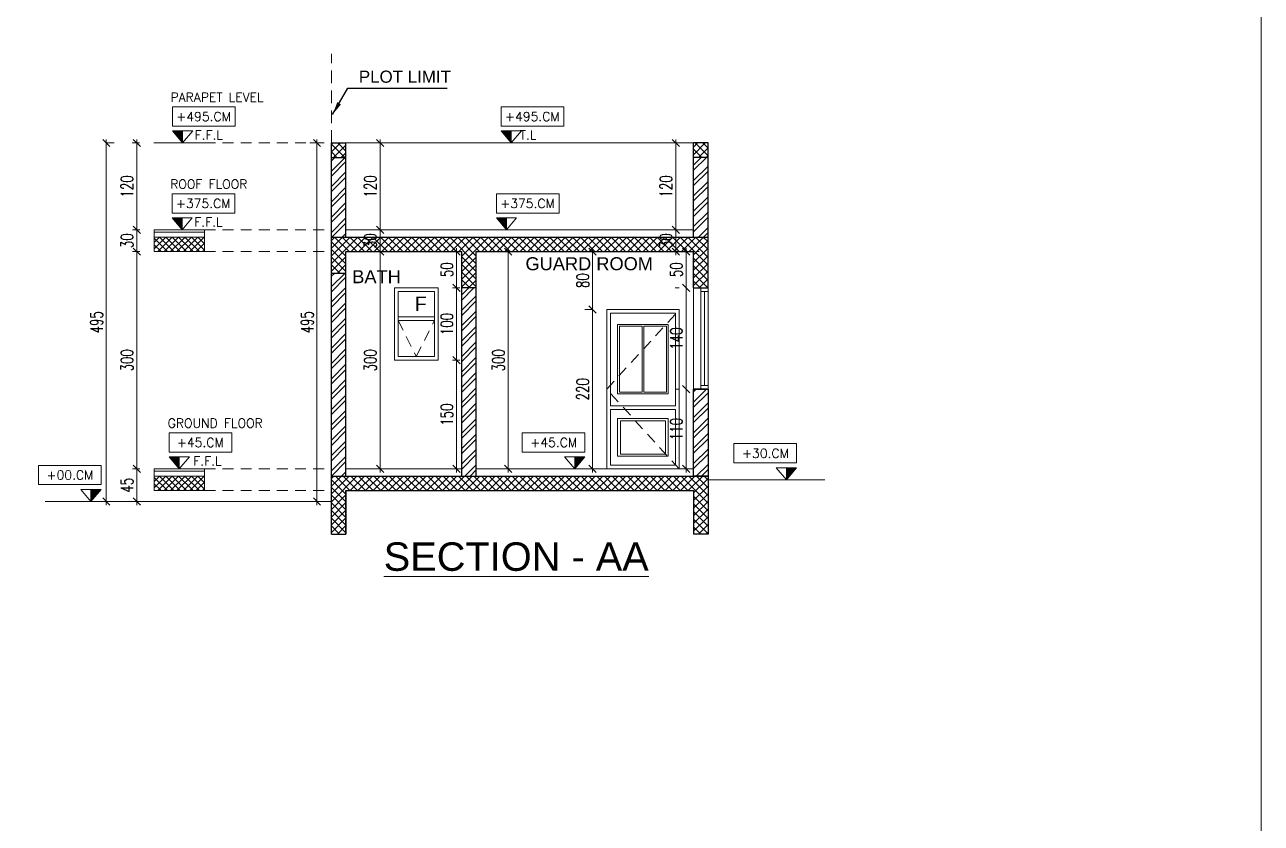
# Model space of a CAD drawing. Header units: inches. Extents: x -114 to 635, y -137 to 57.
# Drawn here: x 511.24 to 528.31, y -101.46 to -90.44 of the extents above; entities that cross this region are included whole.
import ezdxf
from ezdxf.enums import TextEntityAlignment as Align

# ---------------------------------------------------------------- set-up
doc = ezdxf.new("R2010")
doc.units = ezdxf.units.IN
doc.header["$MEASUREMENT"] = 0
doc.header["$PDMODE"] = 98
for name, pattern in [('ABOOD', [0.375, 0.25, -0.125]), ('DASHED', [0.75, 0.5, -0.25]), ('DOT', [0.25, 0, -0.25]), ('HIDDEN', [0.375, 0.25, -0.125])]:
    doc.linetypes.add(name, pattern=pattern)
doc.layers.get('0').update_dxf_attribs({"lineweight": 5})
doc.layers.get('Defpoints').update_dxf_attribs({"lineweight": 5})
for name, color, linetype, lineweight in [('A-ARROW', 1, 'Continuous', 5), ('A-ELEV 04', 43, 'Continuous', 5), ('A-ELEV DOOR', 30, 'Continuous', 9), ('A-ELEV HATCH', 8, 'Continuous', 9), ('A-ELEV MOULDING', 15, 'Continuous', 5), ('A-ELEV WINDOW', 150, 'Continuous', 0), ('A-FINISHING', 2, 'Continuous', 5), ('A-FLOOR LINE', 5, 'Continuous', 20), ('A-GEN DIMS EXTERNAL', 2, 'Continuous', 5), ('A-GEN DIMS INTERNAL', 2, 'Continuous', 5), ('A-HATCH SEC', 8, 'Continuous', 5), ('A-LEVEL TEXT', 3, 'Continuous', 5), ('A-OUTER DIMENSION', 50, 'Continuous', 5), ('A-PLOT LIMIT', 1, 'Continuous', 0), ('A-REFLECT UP', 8, 'HIDDEN', 0), ('A-text', 111, 'Continuous', 5), ('BORDER A2', 7, 'Continuous', 50), ('LEVEL SYMBOL', 8, 'Continuous', 5), ('LEVELS', 251, 'Continuous', 5), ('LJ-HIDDEN', 8, 'HIDDEN', 0), ('WALL PROPOSED', 7, 'Continuous', 30)]:
    doc.layers.add(name, color=color, linetype=linetype, lineweight=lineweight)
doc.layers.add('A-FINISHING TEXT', color=3, linetype='Continuous')
doc.styles.add('Arial', font='arial.ttf')
doc.styles.add('GROUND FLOOR XREF - option 3$0$ROMANS', font='arial.ttf')
doc.styles.add('MAIN', font='')
doc.styles.add('ROMANS', font='romans.shx', dxfattribs={"width": 0.7})
doc.styles.get("Standard").update_dxf_attribs({"font": 'arial.ttf'})
doc.styles.add('TEXTN', font='arial.ttf', dxfattribs={"height": 0.2})
doc.styles.add('TEXTS', font='arial.ttf', dxfattribs={"width": 0.8})
doc.styles.get('MAIN').set_extended_font_data('Shonar Bangla')
doc.dimstyles.new('DIM 100', dxfattribs={"dimtxt": 0.17, "dimasz": 0.1, "dimexe": 0.15, "dimexo": 0.2, "dimgap": 0.05, "dimtad": 1, "dimdec": 0, "dimlfac": 100, "dimzin": 1, "dimdsep": 46, "dimtxsty": 'ROMANS', "dimblk": 'OBLIQUE', "dimcen": 0.02, "dimdle": 0.05, "dimclrd": 256, "dimclre": 6, "dimclrt": 3, "dimadec": 1, "dimazin": 0, "dimtfac": 0.9, "dimtdec": 0, "dimtix": 1, "dimtofl": 0, "dimtmove": 2, "dimatfit": 3, "dimldrblk": 'ARCHTICK', "dimfxl": 1, "dimtolj": 1, "dimtzin": 12, "dimlwd": -1, "dimlwe": -1, "dimarcsym": 0})
doc.dimstyles.get("Standard").update_dxf_attribs({"dimtxt": 0.18, "dimasz": 0.18, "dimexe": 0.18, "dimexo": 0.0625, "dimgap": 0.09, "dimtad": 0, "dimtih": 1, "dimtoh": 1, "dimdec": 4, "dimzin": 0, "dimdsep": 46, "dimtxsty": 'Standard', "dimcen": 0.09, "dimadec": 0, "dimazin": 0, "dimtfac": 1, "dimtdec": 4, "dimtofl": 0, "dimtmove": 0, "dimatfit": 3, "dimfxl": 1, "dimtolj": 1, "dimtzin": 0, "dimarcsym": 0})

# ---------------------------------------------------------------- blocks, each defined once
blk = doc.blocks.new('A$Ca24cadd4')
at = {"layer": 'A-ELEV DOOR', "extrusion": (0, 0, -1)}
for p, q in [((0, 2.2), (1, 2.2)), ((1, 2.2), (1, 0))]:
    blk.add_line(p, q, dxfattribs=at)
at = {"layer": 'A-ELEV DOOR'}
for p, q in [((0, 2.2), (0, 0)), ((0.95, 2.15), (0.051, 2.15)), ((0.051, 2.15), (0.051, 0.87)), ((0.95, 0.87), (0.95, 2.15)), ((0.85, 1.995), (0.151, 1.995)), ((0.151, 1.035), (0.151, 1.995)), ((0.175, 1.059), (0.175, 1.971)), ((0.488, 1.971), (0.175, 1.971)), ((0.488, 1.059), (0.488, 1.971)), ((0.826, 1.971), (0.512, 1.971)), ((0.512, 1.059), (0.512, 1.971)), ((0.826, 1.059), (0.826, 1.971)), ((0.85, 1.035), (0.85, 1.995)), ((0.85, 1.035), (0.151, 1.035)), ((0.488, 1.059), (0.175, 1.059)), ((0.826, 1.059), (0.512, 1.059)), ((0.051, 0.87), (0.95, 0.87)), ((0.051, 0.82), (0.95, 0.82)), ((0.051, 0.82), (0.051, 0.05)), ((0.85, 0.695), (0.151, 0.695)), ((0.151, 0.695), (0.151, 0.175)), ((0.85, 0.695), (0.85, 0.175)), ((0.95, 0.05), (0.95, 0.82)), ((0.81, 0.665), (0.191, 0.665)), ((0.191, 0.665), (0.191, 0.205)), ((0.81, 0.665), (0.81, 0.205)), ((0.85, 0.175), (0.151, 0.175)), ((0.81, 0.205), (0.191, 0.205)), ((0.051, 0.05), (0.95, 0.05))]:
    blk.add_line(p, q, dxfattribs=at)
at = {"layer": 'LJ-HIDDEN', "linetype": 'DASHED', "ltscale": 0.3}
blk.add_lwpolyline([(1, 0), (0, 1.1), (1, 2.192)], dxfattribs=at)
blk = doc.blocks.new('_Oblique')
at = {"color": 0, "lineweight": -2}
blk.add_line((-0.5, -0.5), (0.5, 0.5), dxfattribs=at)
blk = doc.blocks.new('*D1178')
at = {"layer": 'A-GEN DIMS INTERNAL', "color": 6, "linetype": 'DOT', "transparency": 16777216}
for p, q in [((516.16, -93.27), (515.993, -93.27)), ((516.19, -93.57), (515.993, -93.57))]:
    blk.add_line(p, q, dxfattribs=at)
at = {"layer": 'A-GEN DIMS INTERNAL', "transparency": 16777216}
blk.add_line((516.143, -93.62), (516.143, -93.22), dxfattribs=at)
at = {"layer": 'Defpoints', "color": 0, "transparency": 16777216}
for p in [(516.143, -93.27), (516.36, -93.27, 0.001), (516.39, -93.57, 0.001)]:
    blk.add_point(p, dxfattribs=at)
at = {"layer": 'A-GEN DIMS INTERNAL', "transparency": 16777216, "xscale": 0.1, "yscale": 0.1, "zscale": 0.1}
for p, rotation in [((516.143, -93.27), 90), ((516.143, -93.57), 270)]:
    blk.add_blockref('_Oblique', p, dxfattribs=dict(at, rotation=rotation))
at = {"layer": 'A-GEN DIMS INTERNAL', "color": 3, "transparency": 16777216, "insert": (516.008, -93.42), "char_height": 0.17, "attachment_point": 5, "rotation": 90, "style": 'ROMANS'}
blk.add_mtext('\\A1;30', dxfattribs=at)
blk = doc.blocks.new('_ArchTick')
at = {"layer": 'A-OUTER DIMENSION', "color": 0, "const_width": 0.15}
blk.add_lwpolyline([(-0.5, -0.5), (0.5, 0.5)], dxfattribs=at)
blk = doc.blocks.new('*D1179')
at = {"layer": 'A-GEN DIMS INTERNAL', "transparency": 16777216}
blk.add_line((517.912, -93.52), (517.912, -96.62), dxfattribs=at)
at = {"layer": 'A-GEN DIMS INTERNAL', "color": 6, "linetype": 'DOT', "transparency": 16777216}
for p, q in [((517.89, -93.57), (517.762, -93.57)), ((518.014, -96.57), (518.062, -96.57))]:
    blk.add_line(p, q, dxfattribs=at)
at = {"layer": 'Defpoints', "color": 0, "transparency": 16777216}
for p in [(518.09, -93.57, 0.001), (517.814, -96.57, 0), (517.912, -96.57)]:
    blk.add_point(p, dxfattribs=at)
at = {"layer": 'A-GEN DIMS INTERNAL', "transparency": 16777216, "xscale": 0.1, "yscale": 0.1, "zscale": 0.1}
for p, rotation in [((517.912, -93.57), 90), ((517.912, -96.57), 270)]:
    blk.add_blockref('_Oblique', p, dxfattribs=dict(at, rotation=rotation))
at = {"layer": 'A-GEN DIMS INTERNAL', "color": 3, "transparency": 16777216, "insert": (517.777, -95.07), "char_height": 0.17, "attachment_point": 5, "rotation": 90, "style": 'ROMANS'}
blk.add_mtext('\\A1;300', dxfattribs=at)
blk = doc.blocks.new('*D1201')
at = {"layer": 'A-GEN DIMS INTERNAL', "transparency": 16777216}
blk.add_line((516.143, -93.32), (516.143, -92.02), dxfattribs=at)
at = {"layer": 'A-GEN DIMS INTERNAL', "color": 6, "linetype": 'DOT', "transparency": 16777216}
for p, q in [((516.181, -92.07), (516.293, -92.07)), ((516.319, -93.27), (515.993, -93.27))]:
    blk.add_line(p, q, dxfattribs=at)
at = {"layer": 'Defpoints', "color": 0, "transparency": 16777216}
for p in [(515.981, -92.07, 0.007), (516.143, -92.07), (516.519, -93.27, 0.007)]:
    blk.add_point(p, dxfattribs=at)
at = {"layer": 'A-GEN DIMS INTERNAL', "transparency": 16777216, "xscale": 0.1, "yscale": 0.1, "zscale": 0.1}
for p, rotation in [((516.143, -92.07), 90), ((516.143, -93.27), 270)]:
    blk.add_blockref('_Oblique', p, dxfattribs=dict(at, rotation=rotation))
at = {"layer": 'A-GEN DIMS INTERNAL', "color": 3, "transparency": 16777216, "insert": (516.008, -92.67), "char_height": 0.17, "attachment_point": 5, "rotation": 90, "style": 'ROMANS'}
blk.add_mtext('\\A1;120', dxfattribs=at)
blk = doc.blocks.new('*D1202')
at = {"layer": 'A-GEN DIMS INTERNAL', "transparency": 16777216}
blk.add_line((515.271, -97.07), (515.271, -92.02), dxfattribs=at)
at = {"layer": 'A-GEN DIMS INTERNAL', "color": 6, "linetype": 'DOT', "transparency": 16777216}
for p, q in [((515.271, -92.07), (515.121, -92.07)), ((515.271, -97.02), (515.121, -97.02))]:
    blk.add_line(p, q, dxfattribs=at)
at = {"layer": 'Defpoints', "color": 0, "transparency": 16777216}
for p in [(515.271, -92.07), (515.471, -92.07, 0.007), (515.471, -97.02, 0.007)]:
    blk.add_point(p, dxfattribs=at)
at = {"layer": 'A-GEN DIMS INTERNAL', "transparency": 16777216, "xscale": 0.1, "yscale": 0.1, "zscale": 0.1}
for p, rotation in [((515.271, -92.07), 90), ((515.271, -97.02), 270)]:
    blk.add_blockref('_Oblique', p, dxfattribs=dict(at, rotation=rotation))
at = {"layer": 'A-GEN DIMS INTERNAL', "color": 3, "transparency": 16777216, "insert": (515.136, -94.545), "char_height": 0.17, "attachment_point": 5, "rotation": 90, "style": 'ROMANS'}
blk.add_mtext('\\A1;495', dxfattribs=at)
blk = doc.blocks.new('*D1180')
at = {"layer": 'A-GEN DIMS INTERNAL', "transparency": 16777216}
blk.add_line((516.143, -93.52), (516.143, -96.62), dxfattribs=at)
at = {"layer": 'A-GEN DIMS INTERNAL', "color": 6, "linetype": 'DOT', "transparency": 16777216}
for p, q in [((516.078, -93.57), (516.293, -93.57)), ((516.334, -96.57), (515.993, -96.57))]:
    blk.add_line(p, q, dxfattribs=at)
at = {"layer": 'Defpoints', "color": 0, "transparency": 16777216}
for p in [(515.878, -93.57, -0.004), (516.143, -96.57), (516.534, -96.57, -0.003)]:
    blk.add_point(p, dxfattribs=at)
at = {"layer": 'A-GEN DIMS INTERNAL', "transparency": 16777216, "xscale": 0.1, "yscale": 0.1, "zscale": 0.1}
for p, rotation in [((516.143, -93.57), 90), ((516.143, -96.57), 270)]:
    blk.add_blockref('_Oblique', p, dxfattribs=dict(at, rotation=rotation))
at = {"layer": 'A-GEN DIMS INTERNAL', "color": 3, "transparency": 16777216, "insert": (516.008, -95.07), "char_height": 0.17, "attachment_point": 5, "rotation": 90, "style": 'ROMANS'}
blk.add_mtext('\\A1;300', dxfattribs=at)
blk = doc.blocks.new('TAG-ELE-LVL')
at = {"layer": 'LEVEL SYMBOL'}
for p, q in [((-0.21, 0.35), (-0.21, 0.75)), ((-0.21, 0.75), (1.09, 0.75)), ((1.09, 0.35), (1.09, 0.75)), ((-0.21, 0.35), (1.09, 0.35)), ((0, 0), (0, 0.25))]:
    blk.add_line(p, q, dxfattribs=at)
blk.add_lwpolyline([(0, 0), (0.21, 0.25), (-0.21, 0.25)], close=True, dxfattribs=at)
blk.add_solid([(-0.21, 0.25), (0, 0), (0, 0.25)], dxfattribs=at)
at = {"layer": 'LEVEL SYMBOL', "style": 'TEXTN', "width": 0.75}
blk.add_attdef('-', (0.361, 0.07), '', height=0.175, dxfattribs=at)
at = {"layer": 'LEVELS', "color": 1, "style": 'TEXTS', "width": 0.75}
blk.add_attdef('FLOOR-NAME', text='', height=0.25, dxfattribs=at).set_placement((-0.21, 0.8), align=Align.BOTTOM_LEFT)
blk.add_attdef('LVL', text='', height=0.225, dxfattribs=at).set_placement((0.44, 0.55), align=Align.MIDDLE_CENTER)
blk = doc.blocks.new('*D1181')
at = {"layer": 'A-GEN DIMS EXTERNAL', "color": 6, "linetype": 'DOT', "transparency": 16777216}
for p, q in [((512.823, -96.57), (512.633, -96.57)), ((512.631, -97.02), (512.633, -97.02))]:
    blk.add_line(p, q, dxfattribs=at)
at = {"layer": 'A-GEN DIMS EXTERNAL', "transparency": 16777216}
blk.add_line((512.783, -97.07), (512.783, -96.52), dxfattribs=at)
at = {"layer": 'Defpoints', "color": 0, "transparency": 16777216}
for p in [(512.783, -96.57), (513.023, -96.57), (512.831, -97.02)]:
    blk.add_point(p, dxfattribs=at)
at = {"layer": 'A-GEN DIMS EXTERNAL', "transparency": 16777216, "xscale": 0.1, "yscale": 0.1, "zscale": 0.1}
for p, rotation in [((512.783, -96.57), 90), ((512.783, -97.02), 270)]:
    blk.add_blockref('_Oblique', p, dxfattribs=dict(at, rotation=rotation))
at = {"layer": 'A-GEN DIMS EXTERNAL', "color": 3, "transparency": 16777216, "insert": (512.648, -96.795), "char_height": 0.17, "attachment_point": 5, "rotation": 90, "style": 'ROMANS'}
blk.add_mtext('\\A1;45', dxfattribs=at)
blk = doc.blocks.new('*D1182')
at = {"layer": 'A-GEN DIMS EXTERNAL', "transparency": 16777216}
blk.add_line((512.783, -96.62), (512.783, -93.52), dxfattribs=at)
at = {"layer": 'A-GEN DIMS EXTERNAL', "color": 6, "linetype": 'DOT', "transparency": 16777216}
for p, q in [((512.823, -93.57), (512.633, -93.57)), ((512.823, -96.57), (512.633, -96.57))]:
    blk.add_line(p, q, dxfattribs=at)
at = {"layer": 'Defpoints', "color": 0, "transparency": 16777216}
for p in [(512.783, -93.57), (513.023, -93.57), (513.023, -96.57)]:
    blk.add_point(p, dxfattribs=at)
at = {"layer": 'A-GEN DIMS EXTERNAL', "transparency": 16777216, "xscale": 0.1, "yscale": 0.1, "zscale": 0.1}
for p, rotation in [((512.783, -93.57), 90), ((512.783, -96.57), 270)]:
    blk.add_blockref('_Oblique', p, dxfattribs=dict(at, rotation=rotation))
at = {"layer": 'A-GEN DIMS EXTERNAL', "color": 3, "transparency": 16777216, "insert": (512.648, -95.07), "char_height": 0.17, "attachment_point": 5, "rotation": 90, "style": 'ROMANS'}
blk.add_mtext('\\A1;300', dxfattribs=at)
blk = doc.blocks.new('*D1183')
at = {"layer": 'A-GEN DIMS EXTERNAL', "color": 6, "linetype": 'DOT', "transparency": 16777216}
for p, q in [((512.823, -93.27), (512.633, -93.27)), ((512.823, -93.57), (512.633, -93.57))]:
    blk.add_line(p, q, dxfattribs=at)
at = {"layer": 'A-GEN DIMS EXTERNAL', "transparency": 16777216}
blk.add_line((512.783, -93.62), (512.783, -93.22), dxfattribs=at)
at = {"layer": 'Defpoints', "color": 0, "transparency": 16777216}
for p in [(512.783, -93.27), (513.023, -93.27), (513.023, -93.57)]:
    blk.add_point(p, dxfattribs=at)
at = {"layer": 'A-GEN DIMS EXTERNAL', "transparency": 16777216, "xscale": 0.1, "yscale": 0.1, "zscale": 0.1}
for p, rotation in [((512.783, -93.27), 90), ((512.783, -93.57), 270)]:
    blk.add_blockref('_Oblique', p, dxfattribs=dict(at, rotation=rotation))
at = {"layer": 'A-GEN DIMS EXTERNAL', "color": 3, "transparency": 16777216, "insert": (512.648, -93.42), "char_height": 0.17, "attachment_point": 5, "rotation": 90, "style": 'ROMANS'}
blk.add_mtext('\\A1;30', dxfattribs=at)
blk = doc.blocks.new('*D1184')
at = {"layer": 'A-GEN DIMS EXTERNAL', "transparency": 16777216}
blk.add_line((512.783, -93.32), (512.783, -92.02), dxfattribs=at)
at = {"layer": 'A-GEN DIMS EXTERNAL', "color": 6, "linetype": 'DOT', "transparency": 16777216}
for p, q in [((512.819, -92.07), (512.633, -92.07)), ((512.823, -93.27), (512.633, -93.27))]:
    blk.add_line(p, q, dxfattribs=at)
at = {"layer": 'Defpoints', "color": 0, "transparency": 16777216}
for p in [(512.783, -92.07), (513.019, -92.07), (513.023, -93.27)]:
    blk.add_point(p, dxfattribs=at)
at = {"layer": 'A-GEN DIMS EXTERNAL', "transparency": 16777216, "xscale": 0.1, "yscale": 0.1, "zscale": 0.1}
for p, rotation in [((512.783, -92.07), 90), ((512.783, -93.27), 270)]:
    blk.add_blockref('_Oblique', p, dxfattribs=dict(at, rotation=rotation))
at = {"layer": 'A-GEN DIMS EXTERNAL', "color": 3, "transparency": 16777216, "insert": (512.648, -92.67), "char_height": 0.17, "attachment_point": 5, "rotation": 90, "style": 'ROMANS'}
blk.add_mtext('\\A1;120', dxfattribs=at)
blk = doc.blocks.new('*D1185')
at = {"layer": 'A-GEN DIMS EXTERNAL', "transparency": 16777216}
blk.add_line((512.362, -97.07), (512.362, -92.02), dxfattribs=at)
at = {"layer": 'A-GEN DIMS EXTERNAL', "color": 6, "linetype": 'DOT', "transparency": 16777216}
for p, q in [((512.819, -92.07), (512.212, -92.07)), ((512.806, -97.02), (512.212, -97.02))]:
    blk.add_line(p, q, dxfattribs=at)
at = {"layer": 'Defpoints', "color": 0, "transparency": 16777216}
for p in [(512.362, -92.07), (513.019, -92.07), (513.006, -97.02)]:
    blk.add_point(p, dxfattribs=at)
at = {"layer": 'A-GEN DIMS EXTERNAL', "transparency": 16777216, "xscale": 0.1, "yscale": 0.1, "zscale": 0.1}
for p, rotation in [((512.362, -92.07), 90), ((512.362, -97.02), 270)]:
    blk.add_blockref('_Oblique', p, dxfattribs=dict(at, rotation=rotation))
at = {"layer": 'A-GEN DIMS EXTERNAL', "color": 3, "transparency": 16777216, "insert": (512.227, -94.545), "char_height": 0.17, "attachment_point": 5, "rotation": 90, "style": 'ROMANS'}
blk.add_mtext('\\A1;495', dxfattribs=at)
blk = doc.blocks.new('*D1203')
at = {"layer": 'A-GEN DIMS INTERNAL', "transparency": 16777216}
blk.add_line((520.367, -94.12), (520.367, -93.52), dxfattribs=at)
at = {"layer": 'A-GEN DIMS INTERNAL', "color": 6, "linetype": 'DOT', "transparency": 16777216}
for p, q in [((520.547, -93.57), (520.517, -93.57)), ((520.271, -94.07), (520.217, -94.07))]:
    blk.add_line(p, q, dxfattribs=at)
at = {"layer": 'Defpoints', "color": 0, "transparency": 16777216}
for p in [(520.347, -93.57, 0.006), (520.367, -93.57), (520.471, -94.07)]:
    blk.add_point(p, dxfattribs=at)
at = {"layer": 'A-GEN DIMS INTERNAL', "transparency": 16777216, "xscale": 0.1, "yscale": 0.1, "zscale": 0.1}
for p, rotation in [((520.367, -93.57), 90), ((520.367, -94.07), 270)]:
    blk.add_blockref('_Oblique', p, dxfattribs=dict(at, rotation=rotation))
at = {"layer": 'A-GEN DIMS INTERNAL', "color": 3, "transparency": 16777216, "insert": (520.232, -93.82), "char_height": 0.17, "attachment_point": 5, "rotation": 90, "style": 'ROMANS'}
blk.add_mtext('\\A1;50', dxfattribs=at)
blk = doc.blocks.new('*D1204')
at = {"layer": 'A-GEN DIMS INTERNAL', "transparency": 16777216}
blk.add_line((520.226, -93.32), (520.226, -92.02), dxfattribs=at)
at = {"layer": 'A-GEN DIMS INTERNAL', "color": 6, "linetype": 'DOT', "transparency": 16777216}
for p, q in [((520.271, -92.07), (520.076, -92.07)), ((520.271, -93.27), (520.076, -93.27))]:
    blk.add_line(p, q, dxfattribs=at)
at = {"layer": 'Defpoints', "color": 0, "transparency": 16777216}
for p in [(520.226, -92.07), (520.471, -92.07, 0.005), (520.471, -93.27, 0.005)]:
    blk.add_point(p, dxfattribs=at)
at = {"layer": 'A-GEN DIMS INTERNAL', "transparency": 16777216, "xscale": 0.1, "yscale": 0.1, "zscale": 0.1}
for p, rotation in [((520.226, -92.07), 90), ((520.226, -93.27), 270)]:
    blk.add_blockref('_Oblique', p, dxfattribs=dict(at, rotation=rotation))
at = {"layer": 'A-GEN DIMS INTERNAL', "color": 3, "transparency": 16777216, "insert": (520.091, -92.67), "char_height": 0.17, "attachment_point": 5, "rotation": 90, "style": 'ROMANS'}
blk.add_mtext('\\A1;120', dxfattribs=at)
blk = doc.blocks.new('*D1186')
at = {"layer": 'A-GEN DIMS INTERNAL', "color": 6, "linetype": 'DOT', "transparency": 16777216}
for p, q in [((517.142, -94.07), (517.349, -94.07)), ((517.142, -95.07), (517.349, -95.07))]:
    blk.add_line(p, q, dxfattribs=at)
at = {"layer": 'A-GEN DIMS INTERNAL', "transparency": 16777216}
blk.add_line((517.199, -95.12), (517.199, -94.02), dxfattribs=at)
at = {"layer": 'Defpoints', "color": 0, "transparency": 16777216}
for p in [(516.942, -94.07, 0), (517.199, -94.07), (516.942, -95.07, 0)]:
    blk.add_point(p, dxfattribs=at)
at = {"layer": 'A-GEN DIMS INTERNAL', "transparency": 16777216, "xscale": 0.1, "yscale": 0.1, "zscale": 0.1}
for p, rotation in [((517.199, -94.07), 90), ((517.199, -95.07), 270)]:
    blk.add_blockref('_Oblique', p, dxfattribs=dict(at, rotation=rotation))
at = {"layer": 'A-GEN DIMS INTERNAL', "color": 3, "transparency": 16777216, "insert": (517.064, -94.57), "char_height": 0.17, "attachment_point": 5, "rotation": 90, "style": 'ROMANS'}
blk.add_mtext('\\A1;100', dxfattribs=at)
blk = doc.blocks.new('*D1205')
at = {"layer": 'A-GEN DIMS INTERNAL', "color": 6, "linetype": 'DOT', "transparency": 16777216}
for p, q in [((520.126, -93.27), (520.076, -93.27)), ((520.147, -93.57), (520.076, -93.57))]:
    blk.add_line(p, q, dxfattribs=at)
at = {"layer": 'A-GEN DIMS INTERNAL', "transparency": 16777216}
blk.add_line((520.226, -93.62), (520.226, -93.22), dxfattribs=at)
at = {"layer": 'Defpoints', "color": 0, "transparency": 16777216}
for p in [(520.226, -93.27), (520.326, -93.27, 0.005), (520.347, -93.57, 0.006)]:
    blk.add_point(p, dxfattribs=at)
at = {"layer": 'A-GEN DIMS INTERNAL', "transparency": 16777216, "xscale": 0.1, "yscale": 0.1, "zscale": 0.1}
for p, rotation in [((520.226, -93.27), 90), ((520.226, -93.57), 270)]:
    blk.add_blockref('_Oblique', p, dxfattribs=dict(at, rotation=rotation))
at = {"layer": 'A-GEN DIMS INTERNAL', "color": 3, "transparency": 16777216, "insert": (520.091, -93.42), "char_height": 0.17, "attachment_point": 5, "rotation": 90, "style": 'ROMANS'}
blk.add_mtext('\\A1;30', dxfattribs=at)
blk = doc.blocks.new('*D1194')
at = {"layer": 'A-GEN DIMS INTERNAL', "color": 6, "linetype": 'DOT', "transparency": 16777216}
for p, q in [((517.142, -95.07), (517.349, -95.07)), ((517.147, -96.57), (517.349, -96.57))]:
    blk.add_line(p, q, dxfattribs=at)
at = {"layer": 'A-GEN DIMS INTERNAL', "transparency": 16777216}
blk.add_line((517.199, -95.02), (517.199, -96.62), dxfattribs=at)
at = {"layer": 'Defpoints', "color": 0, "transparency": 16777216}
for p in [(516.942, -95.07, 0), (516.947, -96.57, 0.002), (517.199, -96.57)]:
    blk.add_point(p, dxfattribs=at)
at = {"layer": 'A-GEN DIMS INTERNAL', "transparency": 16777216, "xscale": 0.1, "yscale": 0.1, "zscale": 0.1}
for p, rotation in [((517.199, -95.07), 90), ((517.199, -96.57), 270)]:
    blk.add_blockref('_Oblique', p, dxfattribs=dict(at, rotation=rotation))
at = {"layer": 'A-GEN DIMS INTERNAL', "color": 3, "transparency": 16777216, "insert": (517.064, -95.82), "char_height": 0.17, "attachment_point": 5, "rotation": 90, "style": 'ROMANS'}
blk.add_mtext('\\A1;150', dxfattribs=at)
blk = doc.blocks.new('*D1195')
at = {"layer": 'A-GEN DIMS INTERNAL', "transparency": 16777216}
blk.add_line((517.199, -94.12), (517.199, -93.52), dxfattribs=at)
at = {"layer": 'A-GEN DIMS INTERNAL', "color": 6, "linetype": 'DOT', "transparency": 16777216}
for p, q in [((517.147, -93.57), (517.349, -93.57)), ((517.142, -94.07), (517.349, -94.07))]:
    blk.add_line(p, q, dxfattribs=at)
at = {"layer": 'Defpoints', "color": 0, "transparency": 16777216}
for p in [(516.947, -93.57, 0.001), (517.199, -93.57), (516.942, -94.07, 0)]:
    blk.add_point(p, dxfattribs=at)
at = {"layer": 'A-GEN DIMS INTERNAL', "transparency": 16777216, "xscale": 0.1, "yscale": 0.1, "zscale": 0.1}
for p, rotation in [((517.199, -93.57), 90), ((517.199, -94.07), 270)]:
    blk.add_blockref('_Oblique', p, dxfattribs=dict(at, rotation=rotation))
at = {"layer": 'A-GEN DIMS INTERNAL', "color": 3, "transparency": 16777216, "insert": (517.064, -93.82), "char_height": 0.17, "attachment_point": 5, "rotation": 90, "style": 'ROMANS'}
blk.add_mtext('\\A1;50', dxfattribs=at)
blk = doc.blocks.new('*D1196')
at = {"layer": 'A-GEN DIMS INTERNAL', "color": 6, "linetype": 'DOT', "transparency": 16777216}
for p, q in [((520.271, -94.07), (520.217, -94.07)), ((520.271, -95.47), (520.217, -95.47))]:
    blk.add_line(p, q, dxfattribs=at)
at = {"layer": 'A-GEN DIMS INTERNAL', "transparency": 16777216}
blk.add_line((520.367, -94.02), (520.367, -95.52), dxfattribs=at)
at = {"layer": 'Defpoints', "color": 0, "transparency": 16777216}
for p in [(520.471, -94.07), (520.367, -95.47), (520.471, -95.47, 0)]:
    blk.add_point(p, dxfattribs=at)
at = {"layer": 'A-GEN DIMS INTERNAL', "transparency": 16777216, "xscale": 0.1, "yscale": 0.1, "zscale": 0.1}
for p, rotation in [((520.367, -94.07), 90), ((520.367, -95.47), 270)]:
    blk.add_blockref('_Oblique', p, dxfattribs=dict(at, rotation=rotation))
at = {"layer": 'A-GEN DIMS INTERNAL', "color": 3, "transparency": 16777216, "insert": (520.232, -94.77), "char_height": 0.17, "attachment_point": 5, "rotation": 90, "style": 'ROMANS'}
blk.add_mtext('\\A1;140', dxfattribs=at)
blk = doc.blocks.new('*D1197')
at = {"layer": 'A-GEN DIMS INTERNAL', "transparency": 16777216}
blk.add_line((520.367, -95.42), (520.367, -96.62), dxfattribs=at)
at = {"layer": 'A-GEN DIMS INTERNAL', "color": 6, "linetype": 'DOT', "transparency": 16777216}
for p, q in [((520.271, -95.47), (520.217, -95.47)), ((520.271, -96.57), (520.217, -96.57))]:
    blk.add_line(p, q, dxfattribs=at)
at = {"layer": 'Defpoints', "color": 0, "transparency": 16777216}
for p in [(520.471, -95.47, 0), (520.367, -96.57), (520.471, -96.57, 0.006)]:
    blk.add_point(p, dxfattribs=at)
at = {"layer": 'A-GEN DIMS INTERNAL', "transparency": 16777216, "xscale": 0.1, "yscale": 0.1, "zscale": 0.1}
for p, rotation in [((520.367, -95.47), 90), ((520.367, -96.57), 270)]:
    blk.add_blockref('_Oblique', p, dxfattribs=dict(at, rotation=rotation))
at = {"layer": 'A-GEN DIMS INTERNAL', "color": 3, "transparency": 16777216, "insert": (520.232, -96.02), "char_height": 0.17, "attachment_point": 5, "rotation": 90, "style": 'ROMANS'}
blk.add_mtext('\\A1;110', dxfattribs=at)
blk = doc.blocks.new('*D1198')
at = {"layer": 'A-GEN DIMS INTERNAL', "color": 6, "linetype": 'DOT', "transparency": 16777216}
for p, q in [((519.071, -94.37), (518.926, -94.37)), ((519.071, -96.57), (518.926, -96.57))]:
    blk.add_line(p, q, dxfattribs=at)
at = {"layer": 'A-GEN DIMS INTERNAL', "transparency": 16777216}
blk.add_line((519.076, -94.32), (519.076, -96.62), dxfattribs=at)
at = {"layer": 'Defpoints', "color": 0, "transparency": 16777216}
for p in [(519.271, -94.37, 0.012), (519.076, -96.57), (519.271, -96.57, 0.012)]:
    blk.add_point(p, dxfattribs=at)
at = {"layer": 'A-GEN DIMS INTERNAL', "transparency": 16777216, "xscale": 0.1, "yscale": 0.1, "zscale": 0.1}
for p, rotation in [((519.076, -94.37), 90), ((519.076, -96.57), 270)]:
    blk.add_blockref('_Oblique', p, dxfattribs=dict(at, rotation=rotation))
at = {"layer": 'A-GEN DIMS INTERNAL', "color": 3, "transparency": 16777216, "insert": (518.941, -95.47), "char_height": 0.17, "attachment_point": 5, "rotation": 90, "style": 'ROMANS'}
blk.add_mtext('\\A1;220', dxfattribs=at)
blk = doc.blocks.new('*D1199')
at = {"layer": 'A-GEN DIMS INTERNAL', "transparency": 16777216}
blk.add_line((519.076, -94.42), (519.076, -93.52), dxfattribs=at)
at = {"layer": 'A-GEN DIMS INTERNAL', "color": 6, "linetype": 'DOT', "transparency": 16777216}
for p, q in [((519.103, -93.57), (518.926, -93.57)), ((519.071, -94.37), (518.926, -94.37))]:
    blk.add_line(p, q, dxfattribs=at)
at = {"layer": 'Defpoints', "color": 0, "transparency": 16777216}
for p in [(519.076, -93.57), (519.303, -93.57, 0.005), (519.271, -94.37, 0.012)]:
    blk.add_point(p, dxfattribs=at)
at = {"layer": 'A-GEN DIMS INTERNAL', "transparency": 16777216, "xscale": 0.1, "yscale": 0.1, "zscale": 0.1}
for p, rotation in [((519.076, -93.57), 90), ((519.076, -94.37), 270)]:
    blk.add_blockref('_Oblique', p, dxfattribs=dict(at, rotation=rotation))
at = {"layer": 'A-GEN DIMS INTERNAL', "color": 3, "transparency": 16777216, "insert": (518.941, -93.97), "char_height": 0.17, "attachment_point": 5, "rotation": 90, "style": 'ROMANS'}
blk.add_mtext('\\A1;80', dxfattribs=at)

msp = doc.modelspace()

# ---------------------------------------------------------------- hatches: boundary and pattern name
at = {"layer": 'A-ELEV HATCH'}
h = msp.add_hatch(dxfattribs=at)
h.set_pattern_fill('ANSI37', color=256, scale=0.5, angle=180, style=0)
h.set_pattern_definition([(225, (543.147337, -103.62349), (0.04419417, -0.04419417), []), (315, (543.147337, -103.62349), (0.04419417, 0.04419417), [])])
h.paths.add_polyline_path([(513.023, -93.37), (513.023, -93.57), (513.718, -93.57), (513.718, -93.37)])
h = msp.add_hatch(dxfattribs=at)
h.set_pattern_fill('ANSI37', color=256, scale=0.5, angle=180, style=0)
h.set_pattern_definition([(225, (543.147337, -106.92349), (0.04419417, -0.04419417), []), (315, (543.147337, -106.92349), (0.04419417, 0.04419417), [])])
h.paths.add_polyline_path([(513.023, -96.67), (513.023, -96.87), (513.718, -96.87), (513.718, -96.67)])
at = {"layer": 'A-HATCH SEC'}
h = msp.add_hatch(dxfattribs=at)
h.set_pattern_fill('ANSI37', color=256, scale=0.6)
h.set_pattern_definition([(45, (182.953855, -109.58839), (-0.053033009, 0.053033009), []), (135, (182.953855, -109.58839), (-0.053033009, -0.053033009), [])])
h.paths.add_polyline_path([(515.471, -92.07), (515.671, -92.07), (515.671, -92.27), (515.471, -92.27)])
h = msp.add_hatch(dxfattribs=at)
h.set_pattern_fill('ANSI37', color=256, scale=0.6)
h.set_pattern_definition([(45, (197.11397, -109.58839), (-0.053033009, 0.053033009), []), (135, (197.11397, -109.58839), (-0.053033009, -0.053033009), [])])
h.paths.add_polyline_path([(520.671, -92.07), (520.471, -92.07), (520.471, -92.27), (520.671, -92.27)])
h = msp.add_hatch(dxfattribs=at)
h.set_pattern_fill('ANSI32', color=256, scale=0.4)
h.set_pattern_definition([(45, (229.29666, 92.514), (-0.10606602, 0.10606602), []), (45, (229.36737, 92.514), (-0.10606602, 0.10606602), [])])
h.paths.add_polyline_path([(515.471, -93.37), (515.671, -93.37), (515.671, -92.27), (515.471, -92.27)])
h = msp.add_hatch(dxfattribs=at)
h.set_pattern_fill('ANSI32', color=256, scale=0.4)
h.set_pattern_definition([(45, (232.19569, 92.6155), (-0.10606602, 0.10606602), []), (45, (232.2664, 92.6155), (-0.10606602, 0.10606602), [])])
h.paths.add_polyline_path([(520.671, -92.77), (520.671, -92.27), (520.471, -92.27), (520.471, -93.37), (520.671, -93.37)])
h = msp.add_hatch(dxfattribs=at)
h.set_pattern_fill('ANSI37', color=256, scale=0.6)
h.set_pattern_definition([(45, (229.29666, 92.61401), (-0.053033009, 0.053033009), []), (135, (229.29666, 92.61401), (-0.053033009, -0.053033009), [])])
h.paths.add_polyline_path([(517.271, -93.57), (517.271, -94.07), (517.471, -94.07), (517.471, -93.57), (520.471, -93.57), (520.471, -94.07), (520.671, -94.07), (520.671, -93.37), (515.471, -93.37), (515.471, -93.87), (515.671, -93.87), (515.671, -93.57), (515.671, -93.57)])
h = msp.add_hatch(dxfattribs=at)
h.set_pattern_fill('ANSI32', color=256, scale=0.4)
h.set_pattern_definition([(45, (229.29666, 92.6155), (-0.10606602, 0.10606602), []), (45, (229.36737, 92.6155), (-0.10606602, 0.10606602), [])])
h.paths.add_polyline_path([(515.671, -93.87), (515.471, -93.87), (515.471, -96.67), (515.671, -96.67)])
h = msp.add_hatch(dxfattribs=at)
h.set_pattern_fill('ANSI32', color=256, scale=0.4)
h.set_pattern_definition([(45, (585.74942, -13.1731), (-0.10606602, 0.10606602), []), (45, (585.82013, -13.1731), (-0.10606602, 0.10606602), [])])
h.paths.add_polyline_path([(517.271, -94.07), (517.471, -94.07), (517.471, -96.67), (517.271, -96.67)])
h = msp.add_hatch(dxfattribs=at)
h.set_pattern_fill('ANSI32', color=256, scale=0.4)
h.set_pattern_definition([(45, (89.17257, -16.97983), (-0.106066017, 0.106066017), []), (45, (89.24328, -16.97983), (-0.106066017, 0.106066017), [])])
h.paths.add_polyline_path([(520.471, -95.47), (520.671, -95.47), (520.671, -96.67), (520.471, -96.67)])
h = msp.add_hatch(dxfattribs=at)
h.set_pattern_fill('ANSI37', color=256, scale=0.6)
h.set_pattern_definition([(45, (229.29666, 92.61551), (-0.053033009, 0.053033009), []), (135, (229.29666, 92.61551), (-0.053033009, -0.053033009), [])])
h.paths.add_polyline_path([(520.671, -96.67), (520.471, -96.67), (515.471, -96.67), (515.471, -97.47), (515.671, -97.47), (515.671, -96.87), (520.471, -96.87), (520.471, -97.47), (520.671, -97.47)])

# ---------------------------------------------------------------- linework, layer by layer
at = {"layer": 'A-ELEV 04'}
for p, q in [((513.023, -93.37), (513.718, -93.37)), ((513.023, -96.67), (513.718, -96.67))]:
    msp.add_line(p, q, dxfattribs=at)
at = {"layer": 'A-ELEV HATCH'}
msp.add_line((520.471, -92.07, 0.005), (515.671, -92.07, 0), dxfattribs=at)
at = {"layer": 'A-ELEV MOULDING', "elevation": 0}
msp.add_lwpolyline([(516.342, -94.07), (516.342, -95.07), (516.942, -95.07), (516.942, -94.07), (516.342, -94.07)], dxfattribs=at)
at = {"layer": 'A-ELEV WINDOW'}
for p, q in [((520.471, -95.47, 0), (520.471, -94.07)), ((520.571, -95.47, 0), (520.571, -94.07)), ((520.671, -95.47, 0), (520.671, -94.07)), ((516.392, -94.12, 0), (516.392, -95.02, 0)), ((516.392, -94.12, 0), (516.892, -94.12, 0)), ((520.571, -94.12), (520.671, -94.12)), ((520.621, -95.42, 0), (520.621, -94.12)), ((516.392, -95.02, 0), (516.892, -95.02, 0))]:
    msp.add_line(p, q, dxfattribs=at)
for points, elevation in [([(516.892, -94.12), (516.892, -95.02)], 0), ([(516.392, -94.47), (516.892, -94.47)], 0), ([(516.392, -94.52), (516.892, -94.52)], 0), ([(520.571, -95.42), (520.671, -95.42)], 0.017)]:
    msp.add_lwpolyline(points, dxfattribs=dict(at, elevation=elevation))
at = {"layer": 'A-FINISHING'}
for p, q in [((513.019, -92.07), (513.713, -92.07)), ((513.023, -93.27), (513.718, -93.27)), ((513.023, -93.3), (513.718, -93.3)), ((513.023, -96.57), (513.718, -96.57)), ((513.023, -96.6), (513.718, -96.6))]:
    msp.add_line(p, q, dxfattribs=at)
for points in [[(513.023, -93.27), (513.718, -93.27), (513.718, -93.37), (513.023, -93.37)], [(513.023, -96.57), (513.718, -96.57), (513.718, -96.67), (513.023, -96.67)]]:
    msp.add_lwpolyline(points, close=True, dxfattribs=at)
at = {"layer": 'A-FLOOR LINE'}
for p, q in [((515.671, -93.27, 0), (520.471, -93.27, 0.005)), ((515.671, -96.57, 0), (517.271, -96.57, 0.002)), ((517.471, -96.57, 0.002), (520.471, -96.57, 0.006))]:
    msp.add_line(p, q, dxfattribs=at)
for points in [[(513.023, -93.37), (513.718, -93.37), (513.718, -93.57), (513.023, -93.57)], [(513.023, -96.67), (513.718, -96.67), (513.718, -96.87), (513.023, -96.87)]]:
    msp.add_lwpolyline(points, close=True, dxfattribs=at)
at = {"layer": 'A-FLOOR LINE', "elevation": 0.005}
msp.add_lwpolyline([(520.671, -96.72), (522.284, -96.72)], dxfattribs=at)
at = {"layer": 'A-FLOOR LINE'}
msp.add_lwpolyline([(511.52, -97.02), (515.471, -97.02)], dxfattribs=at)
at = {"layer": 'A-PLOT LIMIT', "linetype": 'ABOOD', "ltscale": 0.7}
msp.add_line((515.471, -92.07, 0), (515.471, -90.839, 0), dxfattribs=at)
at = {"layer": 'A-REFLECT UP', "linetype": 'DASHED', "ltscale": 0.3, "elevation": 0}
msp.add_lwpolyline([(516.392, -94.52), (516.642, -95.02), (516.892, -94.52)], dxfattribs=at)
at = {"layer": 'BORDER A2', "lineweight": 5}
msp.add_lwpolyline([(482.709, -73.215), (528.309, -73.215), (528.309, -113.415), (482.709, -113.415)], close=True, dxfattribs=at)
at = {"layer": 'LJ-HIDDEN', "linetype": 'DASHED', "ltscale": 0.3}
for p, q in [((513.718, -92.07), (515.394, -92.07)), ((513.718, -93.27), (515.471, -93.27)), ((513.718, -93.57), (515.471, -93.57)), ((513.718, -96.57), (515.471, -96.57)), ((513.718, -96.87), (515.471, -96.87))]:
    msp.add_line(p, q, dxfattribs=at)
at = {"layer": 'WALL PROPOSED'}
for p, q in [((515.471, -97.47, 0.013), (515.471, -92.07, 0)), ((515.471, -92.27, 0), (515.471, -92.07, 0)), ((515.471, -92.07, 0), (515.671, -92.07, 0)), ((515.671, -93.37, 0), (515.671, -92.07, 0)), ((520.471, -93.37, 0.005), (520.471, -92.07, 0.005)), ((520.671, -92.07, 0.005), (520.471, -92.07, 0.005)), ((520.671, -94.07, 0.005), (520.671, -92.07, 0.005)), ((515.471, -92.27, 0), (515.671, -92.27, 0)), ((520.671, -92.27, 0.005), (520.471, -92.27, 0.005)), ((515.471, -93.37, 0), (520.671, -93.37, 0.005)), ((515.671, -93.57, 0), (517.271, -93.57, 0.002)), ((515.671, -96.67, 0.031), (515.671, -93.57, 0)), ((517.271, -96.67, 0.005), (517.271, -93.57, 0.005)), ((517.471, -93.57, 0.002), (520.471, -93.57, 0.006)), ((517.471, -96.67, 0.005), (517.471, -93.57, 0.005)), ((520.471, -94.07, 0.005), (520.471, -93.57, 0.005)), ((515.671, -93.87, 0), (515.471, -93.87, 0)), ((517.471, -94.07, 0.005), (517.271, -94.07, 0.005)), ((520.471, -94.07, 0.004), (520.671, -94.07, 0.004)), ((520.671, -95.47, 0.004), (520.471, -95.47, 0.004)), ((520.471, -96.67, 0.011), (520.471, -96.6, 0.012)), ((515.471, -96.67, -0.006), (520.671, -96.67, 0.005)), ((520.671, -96.67, 0.005), (520.671, -97.47, 0.005)), ((515.671, -96.87, 0), (520.471, -96.87, 0.006)), ((515.671, -96.87, 0), (515.671, -97.47, 0)), ((515.671, -97.47, 0.039), (515.671, -96.87, 0.033)), ((520.471, -96.87, 0.005), (520.471, -97.47, 0.005)), ((515.471, -97.47, 0), (515.671, -97.47, 0)), ((520.671, -97.47, 0.005), (520.471, -97.47, 0.005))]:
    msp.add_line(p, q, dxfattribs=at)
at = {"layer": 'WALL PROPOSED', "elevation": 0.017}
msp.add_lwpolyline([(520.471, -95.47), (520.671, -95.47), (520.671, -96.67), (520.471, -96.67)], close=True, dxfattribs=at)

# ---------------------------------------------------------------- block references
at = {"layer": 'A-ELEV DOOR'}
msp.add_blockref('A$Ca24cadd4', (519.271, -96.57, 0.012), dxfattribs=at)
at = {"layer": 'LEVEL SYMBOL'}
ref = msp.add_blockref('TAG-ELE-LVL', (513.416, -92.07), dxfattribs=dict(at, xscale=0.6652799999999388, yscale=0.6652799999999388, zscale=0.6652799999999388))
ref.add_attrib('FLOOR-NAME', 'PARAPET LEVEL', dxfattribs={"layer": 'A-LEVEL TEXT', "color": 3, "height": 0.125, "style": 'ROMANS'}).set_placement((513.249, -91.538), align=Align.BOTTOM_LEFT)
ref.add_attrib('-', ' F.F.L', (513.497, -92.024), dxfattribs={"layer": 'A-LEVEL TEXT', "height": 0.125, "style": 'ROMANS'})
ref.add_attrib('LVL', '+495.CM', dxfattribs={"layer": 'A-LEVEL TEXT', "height": 0.125, "style": 'ROMANS'}).set_placement((513.705, -91.705), align=Align.MIDDLE_CENTER)
ref = msp.add_blockref('TAG-ELE-LVL', (517.954, -92.07), dxfattribs=dict(at, xscale=0.6652799999999388, yscale=0.6652799999999388, zscale=0.6652799999999388))
ref.add_attrib('-', 'T.L', (518.07, -92.024), dxfattribs={"layer": 'A-LEVEL TEXT', "height": 0.125, "style": 'ROMANS'})
ref.add_attrib('LVL', '+495.CM', dxfattribs={"layer": 'A-LEVEL TEXT', "height": 0.125, "style": 'ROMANS'}).set_placement((518.244, -91.705), align=Align.MIDDLE_CENTER)
ref = msp.add_blockref('TAG-ELE-LVL', (513.41, -93.27), dxfattribs=dict(at, xscale=0.6652799999999388, yscale=0.6652799999999388, zscale=0.6652799999999388))
ref.add_attrib('FLOOR-NAME', 'ROOF FLOOR', dxfattribs={"layer": 'A-LEVEL TEXT', "color": 3, "height": 0.125, "style": 'ROMANS'}).set_placement((513.244, -92.738), align=Align.BOTTOM_LEFT)
ref.add_attrib('-', ' F.F.L', (513.492, -93.224), dxfattribs={"layer": 'A-LEVEL TEXT', "height": 0.125, "style": 'ROMANS'})
ref.add_attrib('LVL', '+375.CM', dxfattribs={"layer": 'A-LEVEL TEXT', "height": 0.125, "style": 'ROMANS'}).set_placement((513.7, -92.905), align=Align.MIDDLE_CENTER)
ref = msp.add_blockref('TAG-ELE-LVL', (517.888, -93.27), dxfattribs=dict(at, xscale=0.6652799999999388, yscale=0.6652799999999388, zscale=0.6652799999999388))
ref.add_attrib('LVL', '+375.CM', dxfattribs={"layer": 'A-LEVEL TEXT', "height": 0.125, "style": 'ROMANS'}).set_placement((518.178, -92.905), align=Align.MIDDLE_CENTER)
ref = msp.add_blockref('TAG-ELE-LVL', (513.37, -96.57), dxfattribs=dict(at, xscale=0.6652799999999388, yscale=0.6652799999999388, zscale=0.6652799999999388))
ref.add_attrib('FLOOR-NAME', 'GROUND FLOOR', dxfattribs={"layer": 'A-LEVEL TEXT', "height": 0.125, "style": 'ROMANS'}).set_placement((513.21, -96.038), align=Align.BOTTOM_LEFT)
ref.add_attrib('-', ' F.F.L', (513.478, -96.524), dxfattribs={"layer": 'A-LEVEL TEXT', "height": 0.125, "style": 'ROMANS'})
ref.add_attrib('LVL', '+45.CM', dxfattribs={"layer": 'A-LEVEL TEXT', "height": 0.125, "style": 'ROMANS'}).set_placement((513.66, -96.205), align=Align.MIDDLE_CENTER)
ref = msp.add_blockref('TAG-ELE-LVL', (518.83, -96.57, 0.002), dxfattribs=dict(at, xscale=-0.6652799999999388, yscale=0.6652799999999388, zscale=0.6652799999999388))
ref.add_attrib('LVL', '+45.CM', dxfattribs={"layer": 'A-LEVEL TEXT', "height": 0.125, "style": 'ROMANS'}).set_placement((518.54, -96.205, 0.002), align=Align.MIDDLE_CENTER)
ref = msp.add_blockref('TAG-ELE-LVL', (521.753, -96.72), dxfattribs=dict(at, xscale=-0.6652799999999388, yscale=0.6652799999999388, zscale=0.6652799999999388))
ref.add_attrib('LVL', '+30.CM', dxfattribs={"layer": 'A-LEVEL TEXT', "height": 0.125, "style": 'ROMANS'}).set_placement((521.463, -96.355), align=Align.MIDDLE_CENTER)
ref = msp.add_blockref('TAG-ELE-LVL', (512.15, -97.02), dxfattribs=dict(at, xscale=-0.6652799999999388, yscale=0.6652799999999388, zscale=0.6652799999999388))
ref.add_attrib('LVL', '+00.CM', dxfattribs={"layer": 'A-LEVEL TEXT', "height": 0.125, "style": 'ROMANS'}).set_placement((511.86, -96.655), align=Align.MIDDLE_CENTER)

# ---------------------------------------------------------------- texts
at = {"layer": 'A-FINISHING TEXT', "style": 'MAIN'}
msp.add_text('F', height=0.2, dxfattribs=at).set_placement((516.622, -94.39, 0))
at = {"layer": 'A-LEVEL TEXT', "style": 'Arial'}
msp.add_text('PLOT LIMIT', height=0.1672, dxfattribs=at).set_placement((515.849, -91.238, 0))
at = {"layer": 'A-text', "style": 'GROUND FLOOR XREF - option 3$0$ROMANS'}
for s, p in [('GUARD ROOM', (518.15, -93.827, 0.005)), ('BATH', (515.758, -94.006, 0.005))]:
    msp.add_text(s, height=0.18, dxfattribs=at).set_placement(p)
at = {"layer": 'A-text', "style": 'Arial'}
msp.add_text('%%USECTION - AA', height=0.39303, rotation=360, dxfattribs=at).set_placement((516.192, -97.977))

# ---------------------------------------------------------------- dimensions: what is measured, and where the dimension line sits
at = {"layer": 'A-GEN DIMS EXTERNAL'}
for base, p1, p2, picture, middle in [((512.362, -92.07), (513.006, -97.02), (513.019, -92.07), '*D1185', (512.227, -94.545)), ((512.783, -92.07), (513.023, -93.27), (513.019, -92.07), '*D1184', (512.648, -92.67)), ((512.783, -93.27), (513.023, -93.57), (513.023, -93.27), '*D1183', (512.648, -93.42)), ((512.783, -93.57), (513.023, -96.57), (513.023, -93.57), '*D1182', (512.648, -95.07)), ((512.783, -96.57), (512.831, -97.02), (513.023, -96.57), '*D1181', (512.648, -96.795))]:
    dim = msp.add_linear_dim(base=base, p1=p1, p2=p2, angle=90, dimstyle='DIM 100', dxfattribs=at)
    dim.commit()
    dim.dimension.update_dxf_attribs({"geometry": picture, "text_midpoint": middle})
at = {"layer": 'A-GEN DIMS INTERNAL'}
for base, p1, p2, picture, middle in [((515.271, -92.07, -0.007), (515.471, -97.02), (515.471, -92.07, 0), '*D1202', (515.136, -94.545, -0.007)), ((516.143, -92.07, -0.007), (516.519, -93.27, 0), (515.981, -92.07, 0), '*D1201', (516.008, -92.67, -0.007)), ((520.226, -92.07), (520.471, -93.27, 0.005), (520.471, -92.07, 0.005), '*D1204', (520.091, -92.67)), ((516.143, -93.27, 0), (516.39, -93.57, 0.001), (516.36, -93.27, 0), '*D1178', (516.008, -93.42, 0)), ((520.226, -93.27), (520.347, -93.57, 0.006), (520.326, -93.27, 0.005), '*D1205', (520.091, -93.42)), ((516.143, -96.57, 0.004), (515.878, -93.57, 0), (516.534, -96.57, 0.001), '*D1180', (516.008, -95.07, 0.004)), ((517.199, -93.57), (516.942, -94.07, 0), (516.947, -93.57, 0.001), '*D1195', (517.064, -93.82)), ((517.912, -96.57, 0.001), (518.09, -93.57, 0.003), (517.814, -96.57, 0.001), '*D1179', (517.777, -95.07, 0.001)), ((519.076, -93.57), (519.271, -94.37, 0.012), (519.303, -93.57, 0.005), '*D1199', (518.941, -93.97)), ((520.367, -93.57), (520.471, -94.07), (520.347, -93.57, 0.006), '*D1203', (520.232, -93.82)), ((517.199, -94.07), (516.942, -95.07, 0), (516.942, -94.07, 0), '*D1186', (517.064, -94.57)), ((520.367, -95.47), (520.471, -94.07), (520.471, -95.47, 0), '*D1196', (520.232, -94.77)), ((519.076, -96.57), (519.271, -94.37, 0.012), (519.271, -96.57, 0.012), '*D1198', (518.941, -95.47)), ((517.199, -96.57), (516.942, -95.07, 0), (516.947, -96.57, 0.002), '*D1194', (517.064, -95.82)), ((520.367, -96.57), (520.471, -95.47, 0), (520.471, -96.57, 0.006), '*D1197', (520.232, -96.02))]:
    dim = msp.add_linear_dim(base=base, p1=p1, p2=p2, angle=90, dimstyle='DIM 100', dxfattribs=at)
    dim.commit()
    dim.dimension.update_dxf_attribs({"geometry": picture, "text_midpoint": middle})

# ---------------------------------------------------------------- leaders
at = {"layer": 'A-ARROW'}
msp.add_leader([(515.487, -91.678, 0), (515.695, -91.315, 0), (517.067, -91.315, 0)], dimstyle='Standard', override={"dimgap": 0.09, "dimtad": 0, "dimclrd": 256}, dxfattribs=at)

doc.saveas('drawing.dxf')
